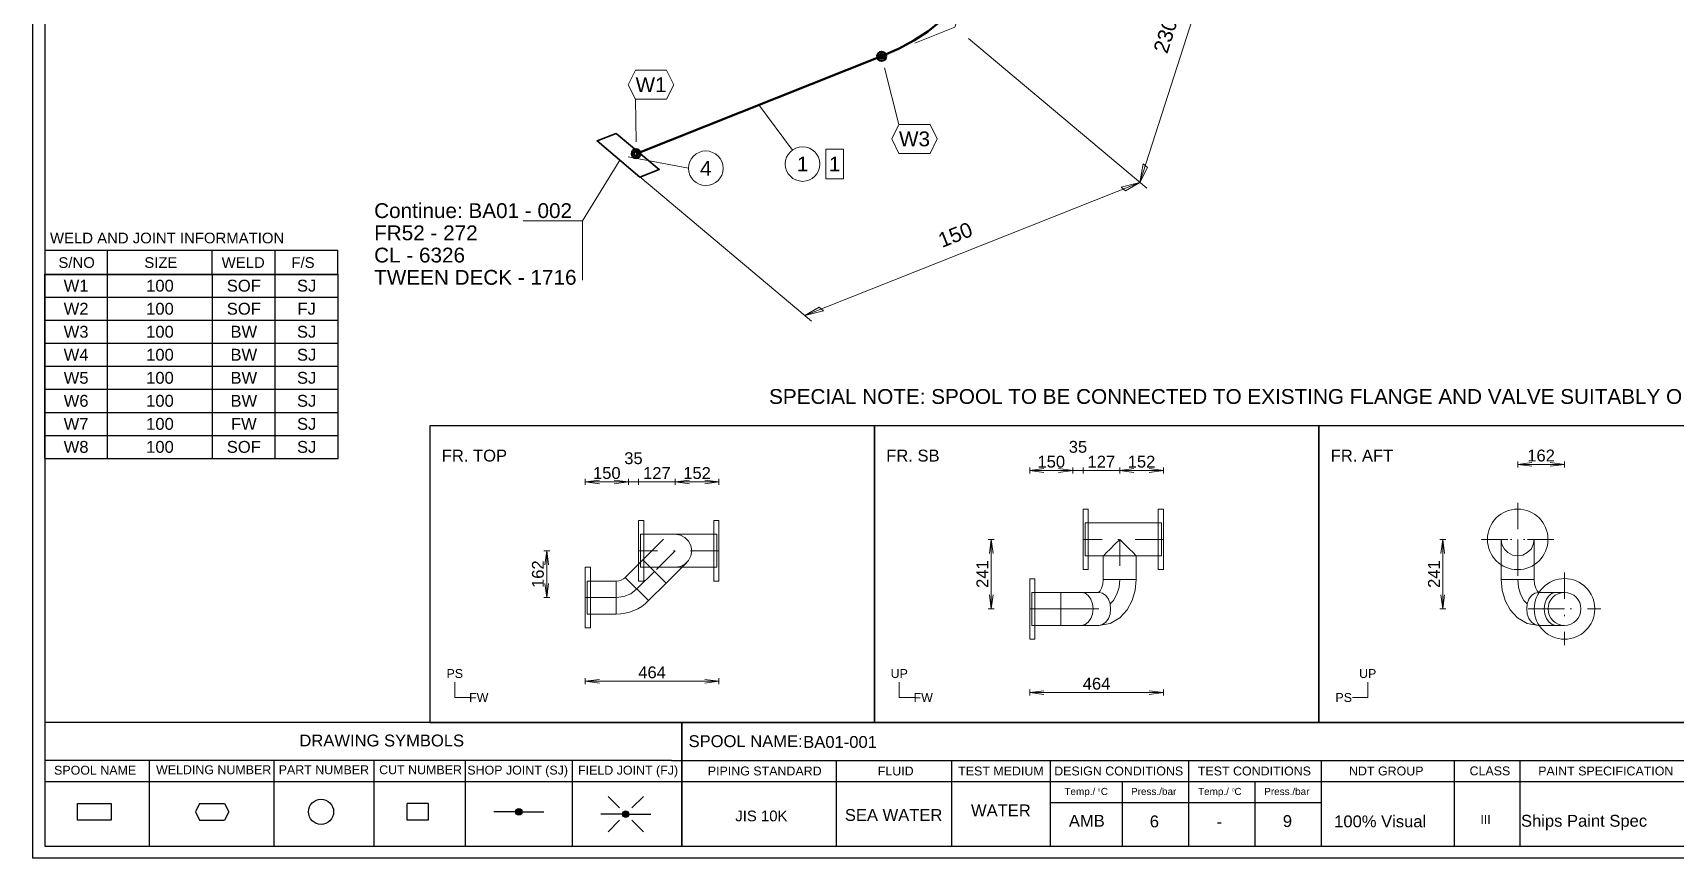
# Model space of a CAD drawing. Header units: millimetres. Extents: x 0 to 420, y 0 to 297.
# Drawn here: x 0 to 277.1, y 0 to 139.2 of the extents above; entities that cross this region are included whole.
import ezdxf
from ezdxf.enums import TextEntityAlignment as Align

# ---------------------------------------------------------------- set-up
doc = ezdxf.new("R2010")
doc.units = ezdxf.units.MM
doc.linetypes.add('DOTTED_DASHED5', pattern=[9.99999, 4.44444, -2.666664, 0.222222, -2.666664])
doc.linetypes.add('DOTTED_DASHED6', pattern=[10.0002, 4.444533, -2.66672, 0.222227, -2.66672])
for name, color, linetype in [('FramesFromTables', 40, 'Continuous'), ('I_Coordinates', 11, 'Continuous'), ('I_CutNumbers', 10, 'Continuous'), ('I_Dimensions', 4, 'Continuous'), ('I_OtherComponents', 2, 'Continuous'), ('I_PartNumbers', 9, 'Continuous'), ('I_Pipes', 1, 'Continuous'), ('I_Tags', 8, 'Continuous'), ('SymbolsOnDrawingSheet', 1, 'Continuous'), ('TextFromTables', 2, 'Continuous'), ('TextFromTextBoxes', 2, 'Continuous')]:
    doc.layers.add(name, color=color, linetype=linetype)
doc.styles.add('Cadmatic Default Text', font='arial.ttf')

# ---------------------------------------------------------------- blocks, each defined once
blk = doc.blocks.new('SEDS_SPOOL_FORMAT_Gol_9')
at = {"layer": 'SymbolsOnDrawingSheet', "linetype": 'ByBlock', "lineweight": -3, "flags": 128}
for points in [[(0, 297), (420, 297), (420, 0), (0, 0), (0, 297)], [(2, 295.01), (2, 2)], [(2, 102.57), (51.49, 102.57)], [(12.6, 98.45), (12.6, 102.57)], [(30.28, 98.45), (30.28, 102.57)], [(40.88, 98.45), (40.88, 102.57)], [(51.49, 98.45), (51.49, 102.57)], [(2, 98.5), (51.5, 98.5)], [(2, 98.5), (51.5, 98.5)], [(51.49, 98.47), (2, 98.47)], [(2, 98.45), (51.49, 98.45)], [(2, 22.93), (107.74, 22.93)], [(107.74, 22.93), (292.02, 22.93)], [(109.52, 22.93), (109.52, 2)], [(109.52, 2), (109.52, 22.93)], [(107.74, 16.45), (2, 16.45)], [(19.62, 16.45), (19.62, 2)], [(40.69, 16.45), (40.69, 2)], [(57.56, 16.45), (57.56, 2)], [(72.95, 16.45), (72.95, 2)], [(91.02, 16.45), (91.02, 2)], [(107.74, 16.45), (292.02, 16.45)], [(135.58, 16.45), (135.58, 2)], [(155.03, 16.45), (155.03, 2)], [(171.67, 16.45), (171.67, 2)], [(195.02, 16.45), (195.02, 2)], [(217.4, 16.45), (217.4, 2)], [(239.85, 16.45), (239.85, 2)], [(250.91, 16.34), (250.91, 2)], [(2, 12.91), (292.02, 12.91)], [(183.82, 12.91), (183.82, 2)], [(206.21, 12.91), (206.21, 2)], [(13.2, 6.41), (7.55, 6.41), (7.55, 9.23), (13.2, 9.23)], [(13.2, 9.23), (13.2, 6.41)], [(28.12, 9.23), (27.42, 7.82)], [(28.12, 9.23), (32.36, 9.23)], [(32.36, 9.23), (33.07, 7.82)], [(66.68, 9.23), (66.68, 6.41), (63.15, 6.41), (63.15, 9.23)], [(66.68, 9.23), (63.15, 9.23)], [(81.49, 7.78), (82.04, 8.32)], [(81.51, 7.9), (81.93, 8.32)], [(81.52, 7.7), (82.14, 8.32)], [(99, 8.47), (97.06, 10.41)], [(101.09, 8.47), (103.03, 10.41)], [(171.67, 9.37), (217.4, 9.37)], [(171.67, 9.37), (217.4, 9.37)], [(27.42, 7.82), (28.12, 6.41)], [(28.12, 6.41), (32.36, 6.41)], [(33.07, 7.82), (32.36, 6.41)], [(81.48, 7.82), (77.79, 7.82)], [(81.55, 7.62), (82.22, 8.29)], [(81.56, 8.06), (81.76, 8.26)], [(81.57, 7.54), (82.28, 8.25)], [(81.62, 7.48), (82.34, 8.2)], [(81.68, 7.44), (82.4, 8.16)], [(81.74, 7.39), (82.45, 8.1)], [(81.8, 7.35), (82.48, 8.02)], [(81.88, 7.32), (82.5, 7.94)], [(81.98, 7.32), (82.53, 7.86)], [(82.09, 7.32), (82.52, 7.75)], [(82.24, 7.36), (82.47, 7.59)], [(82.54, 7.82), (86.24, 7.82)], [(99.51, 7.42), (95.82, 7.42)], [(99, 6.38), (97.06, 4.44)], [(99.53, 7.47), (99.99, 7.93)], [(99.53, 7.37), (100.1, 7.93)], [(99.56, 7.29), (100.2, 7.93)], [(99.58, 7.62), (99.88, 7.93)], [(99.58, 7.21), (100.27, 7.89)], [(99.61, 7.13), (100.33, 7.84)], [(99.67, 7.08), (100.39, 7.8)], [(99.73, 7.03), (100.45, 7.75)], [(99.79, 6.99), (100.49, 7.69)], [(99.85, 6.94), (100.52, 7.61)], [(99.94, 6.92), (100.54, 7.53)], [(100.04, 6.92), (100.57, 7.45)], [(100.15, 6.92), (100.54, 7.31)], [(100.38, 7.04), (100.49, 7.15)], [(100.57, 7.42), (104.27, 7.42)], [(101.09, 6.38), (103.03, 4.44)], [(2, 2), (418.01, 2)]]:
    blk.add_lwpolyline(points, dxfattribs=at)
at = {"layer": 'SymbolsOnDrawingSheet', "linetype": 'ByBlock', "lineweight": -3}
for centre, radius in [((48.63, 7.82), 2.12), ((82.01, 7.82), 0.53), ((100.04, 7.42), 0.53)]:
    blk.add_circle(centre, radius, dxfattribs=at)
at = {"layer": 'SymbolsOnDrawingSheet', "linetype": 'ByBlock', "lineweight": -3, "style": 'Cadmatic Default Text'}
for s, p in [('WELD AND JOINT INFORMATION', (2.89, 105.5)), ('S/NO', (4.31, 101.36)), ('SIZE', (18.81, 101.36)), ('WELD', (31.86, 101.36)), ('F/S', (43.63, 101.36))]:
    blk.add_text(s, height=1.8, dxfattribs=at).set_placement(p, align=Align.TOP_LEFT)
for s, height, p in [('DRAWING SYMBOLS', 2, (44.98, 18.84)), ('Temp./  C   ', 1.2, (174.06, 10.65)), ('0', 0.53, (179.71, 11.25)), ('Press./bar', 1.2, (185.31, 10.65)), ('Temp./  C   ', 1.2, (196.61, 10.65)), ('0', 0.53, (202.37, 11.25)), ('Press./bar', 1.2, (207.78, 10.65))]:
    blk.add_text(s, height=height, dxfattribs=at).set_placement(p)
for s, height, p in [('SPOOL NAME:', 2, (110.65, 19.73)), ('SPOOL NAME', 1.5, (3.58, 14.83)), ('WELDING NUMBER', 1.5, (20.79, 14.91)), ('PART NUMBER', 1.5, (41.48, 14.91)), ('CUT NUMBER', 1.5, (58.44, 14.91)), ('SHOP JOINT (SJ)', 1.5, (73.31, 14.85)), ('FIELD JOINT (FJ)', 1.5, (92, 14.83)), ('PIPING STANDARD', 1.5, (113.89, 14.7)), ('FLUID', 1.5, (142.57, 14.7)), ('TEST MEDIUM', 1.5, (156.14, 14.7)), ('DESIGN CONDITIONS', 1.5, (172.34, 14.7)), ('TEST CONDITIONS', 1.5, (196.58, 14.7)), ('NDT GROUP', 1.5, (222.09, 14.7)), ('CLASS', 1.5, (242.43, 14.72)), ('PAINT SPECIFICATION', 1.5, (254.01, 14.7)), ('JIS 10K', 1.8, (118.53, 7.12)), ('III', 1.5, (244.26, 6.51))]:
    blk.add_text(s, height=height, dxfattribs=at).set_placement(p, align=Align.MIDDLE_LEFT)
blk = doc.blocks.new('BA01728717152_PRT_54_3')
at = {"layer": 'I_Pipes', "linetype": 'ByBlock', "lineweight": 0}
for q in [(105.1, 121.55), (96.8, 114.17)]:
    blk.add_line((103.6, 116.87), q, dxfattribs=at)
at = {"layer": 'I_Pipes', "linetype": 'ByBlock', "lineweight": 50, "flags": 128}
blk.add_lwpolyline([(106.33, 125.38), (105.51, 123.39), (104.36, 121.45), (102.88, 119.58), (101.09, 117.81), (99.01, 116.14), (96.66, 114.6), (94.06, 113.21), (91.23, 111.96)], dxfattribs=at)
at = {"layer": 'I_Pipes', "linetype": 'ByBlock', "lineweight": 50}
for centre, radius in [((106.33, 125.38), 0.75), ((106.33, 125.38), 0.375), ((91.23, 111.96), 0.75), ((91.23, 111.96), 0.375)]:
    blk.add_circle(centre, radius, dxfattribs=at)
blk = doc.blocks.new('BA01728717152_PRT_55_3')
at = {"layer": 'I_Pipes', "linetype": 'ByBlock', "lineweight": 50}
blk.add_line((91.23, 111.96), (49.8, 95.52), dxfattribs=at)
blk = doc.blocks.new('BA01728717152_PRT_56_3')
at = {"layer": 'I_OtherComponents', "linetype": 'ByBlock', "lineweight": 35, "flags": 128}
blk.add_lwpolyline([(46.44, 98.95), (43.2, 97.67), (50.45, 91.58), (53.69, 92.86), (46.44, 98.95)], dxfattribs=at)
at = {"layer": 'I_OtherComponents', "linetype": 'ByBlock', "lineweight": 50}
for radius in [0.75, 0.375]:
    blk.add_circle((49.8, 95.52), radius, dxfattribs=at)
blk = doc.blocks.new('BA01728717152_DIM_1_3')
at = {"layer": 'I_Dimensions', "linetype": 'ByBlock', "lineweight": 0}
for p, q in [((150.29, 134.38), (120.24, 159.62)), ((134.8, 90.66), (149.14, 135.34)), ((105.89, 114.94), (135.95, 89.69))]:
    blk.add_line(p, q, dxfattribs=at)
at = {"layer": 'I_Dimensions', "linetype": 'ByBlock', "lineweight": 0, "flags": 128}
for points in [[(149.14, 135.34), (148.61, 132.16), (147.84, 132.81), (149.14, 135.34)], [(134.8, 90.66), (136.1, 93.19), (135.33, 93.84), (134.8, 90.66)]]:
    blk.add_lwpolyline(points, dxfattribs=at)
at = {"layer": 'I_Dimensions', "linetype": 'ByBlock', "lineweight": 0, "style": 'Cadmatic Default Text'}
blk.add_text('230', height=2.5, rotation=72.2032, dxfattribs=at).set_placement((139.1, 115.41), align=Align.MIDDLE_CENTER)
blk = doc.blocks.new('BA01728717152_DIM_3_3')
at = {"layer": 'I_Dimensions', "linetype": 'ByBlock', "lineweight": 0}
for p, q in [((135.95, 89.69), (105.89, 114.94)), ((49.35, 92.5), (79.4, 67.26)), ((78.26, 68.22), (134.8, 90.66))]:
    blk.add_line(p, q, dxfattribs=at)
at = {"layer": 'I_Dimensions', "linetype": 'ByBlock', "lineweight": 0, "flags": 128}
for points in [[(134.8, 90.66), (132.39, 89.23), (131.63, 89.87), (134.8, 90.66)], [(78.26, 68.22), (81.43, 69.01), (80.66, 69.65), (78.26, 68.22)]]:
    blk.add_lwpolyline(points, dxfattribs=at)
at = {"layer": 'I_Dimensions', "linetype": 'ByBlock', "lineweight": 0, "style": 'Cadmatic Default Text'}
blk.add_text('150', height=2.5, rotation=21.6433, dxfattribs=at).set_placement((103.65, 81.85), align=Align.MIDDLE_CENTER)
blk = doc.blocks.new('BA01728717152_CRD_2_3')
at = {"layer": 'I_Coordinates', "linetype": 'ByBlock', "lineweight": 0}
blk.add_line((40.75, 84.17), (47.05, 94.43), dxfattribs=at)
at = {"layer": 'I_Coordinates', "linetype": 'ByBlock', "lineweight": 0, "flags": 128}
blk.add_lwpolyline([(40.75, 74.17), (40.75, 84.17), (30.75, 84.17)], dxfattribs=at)
at = {"layer": 'I_Coordinates', "linetype": 'ByBlock', "lineweight": 0, "style": 'Cadmatic Default Text'}
for s, p in [('Continue: BA01 - 002', (5.59, 87.17)), ('FR52 - 272', (5.59, 83.42)), ('CL - 6326', (5.59, 79.67)), ('TWEEN DECK - 1716', (5.59, 75.92))]:
    blk.add_text(s, height=2.5, dxfattribs=at).set_placement(p, align=Align.TOP_LEFT)
blk = doc.blocks.new('BA01728717152_PTN_8_3')
at = {"layer": 'I_PartNumbers', "linetype": 'ByBlock', "lineweight": 0}
blk.add_line((76.18, 96.14), (70.52, 103.74), dxfattribs=at)
blk.add_circle((77.89, 93.78), 2.92, dxfattribs=at)
at = {"layer": 'I_PartNumbers', "linetype": 'ByBlock', "lineweight": 0, "style": 'Cadmatic Default Text'}
blk.add_text('1', height=2.5, dxfattribs=at).set_placement((77.89, 93.78), align=Align.MIDDLE_CENTER)
blk = doc.blocks.new('BA01728717152_PTN_9_3')
at = {"layer": 'I_PartNumbers', "linetype": 'ByBlock', "lineweight": 0}
blk.add_line((58.64, 93.06), (48.43, 94.98), dxfattribs=at)
blk.add_circle((61.55, 93.06), 2.92, dxfattribs=at)
at = {"layer": 'I_PartNumbers', "linetype": 'ByBlock', "lineweight": 0, "style": 'Cadmatic Default Text'}
blk.add_text('4', height=2.5, dxfattribs=at).set_placement((61.55, 93.06), align=Align.MIDDLE_CENTER)
blk = doc.blocks.new('BA01728717152_CUT_14_3')
at = {"layer": 'I_CutNumbers', "linetype": 'ByBlock', "lineweight": 0, "flags": 128}
blk.add_lwpolyline([(84.77, 91.3), (84.77, 96.26), (81.83, 96.26), (81.83, 91.3), (84.77, 91.3)], dxfattribs=at)
at = {"layer": 'I_CutNumbers', "linetype": 'ByBlock', "lineweight": 0, "style": 'Cadmatic Default Text'}
blk.add_text('1', height=2.5, dxfattribs=at).set_placement((83.3, 93.78), align=Align.MIDDLE_CENTER)
blk = doc.blocks.new('Pi_Weld_3')
at = {"layer": 'I_Tags', "linetype": 'ByBlock', "lineweight": 0, "flags": 128}
for points in [[(-2.62, 2.45), (-5.04, 12)], [(-2.62, 2.45), (-3.84, 0)], [(-3.84, 0), (-2.62, -2.45)], [(2.62, 2.45), (-2.62, 2.45)], [(3.84, 0), (2.62, 2.45)], [(2.62, -2.45), (3.84, 0)], [(-2.62, -2.45), (2.62, -2.45)]]:
    blk.add_lwpolyline(points, dxfattribs=at)
at = {"layer": 'I_Tags', "linetype": 'ByBlock', "lineweight": 0, "style": 'Cadmatic Default Text'}
blk.add_text('W3', height=2.5, dxfattribs=at).set_placement((0, 0), align=Align.MIDDLE_CENTER)
blk = doc.blocks.new('Pi_Weld_8')
at = {"layer": 'I_Tags', "linetype": 'ByBlock', "lineweight": 0, "flags": 128}
for points in [[(-2.62, 2.45), (-3.84, 0)], [(-3.84, 0), (-2.62, -2.45)], [(2.62, 2.45), (-2.62, 2.45)], [(3.84, 0), (2.62, 2.45)], [(2.62, -2.45), (3.84, 0)], [(-2.62, -2.45), (2.62, -2.45)], [(-2.62, -2.45), (-2.54, -9.64)]]:
    blk.add_lwpolyline(points, dxfattribs=at)
at = {"layer": 'I_Tags', "linetype": 'ByBlock', "lineweight": 0, "style": 'Cadmatic Default Text'}
blk.add_text('W1', height=2.5, dxfattribs=at).set_placement((0, 0), align=Align.MIDDLE_CENTER)

msp = doc.modelspace()

# ---------------------------------------------------------------- linework, layer by layer
at = {"linetype": 'ByBlock', "lineweight": 25, "flags": 128}
for points in [[(67, 22.9), (142, 22.9), (142, 72.9), (67, 72.9), (67, 22.9)], [(142, 22.9), (217, 22.9), (217, 72.9), (142, 72.9), (142, 22.9)], [(217, 22.9), (292, 22.9), (292, 72.9), (217, 72.9), (217, 22.9)]]:
    msp.add_lwpolyline(points, dxfattribs=at)
at = {"linetype": 'ByBlock', "lineweight": 18, "flags": 128}
for points in [[(177.21, 58.88), (178.08, 58.88), (178.08, 48.67), (177.21, 48.67), (177.21, 58.88)], [(190.77, 48.67), (189.89, 48.67), (189.89, 58.88), (190.77, 58.88), (190.77, 48.67)], [(102.21, 56.96), (103.08, 56.96), (103.08, 46.74), (102.21, 46.74), (102.21, 56.96)], [(115.77, 46.74), (114.89, 46.74), (114.89, 56.96), (115.77, 56.96), (115.77, 46.74)], [(190.43, 50.99), (177.55, 50.99), (177.55, 56.56), (190.43, 56.56), (190.43, 50.99)], [(115.43, 49.07), (102.55, 49.07), (102.55, 54.63), (115.43, 54.63), (115.43, 49.07)], [(104.68, 52.07), (105.41, 52.8)], [(105.41, 52.8), (105.96, 53.35)], [(105.96, 53.35), (106.31, 53.7)], [(106.31, 53.7), (106.43, 53.82)], [(108.4, 54.63), (109.26, 54.5), (108.4, 54.63)], [(109.26, 54.5), (110.03, 54.1), (109.26, 54.5)], [(110.03, 54.1), (110.65, 53.49), (110.03, 54.1)], [(110.65, 53.49), (111.04, 52.71), (110.65, 53.49)], [(111.04, 52.71), (111.18, 51.85), (111.04, 52.71)], [(182.54, 52.92), (181.76, 52.14)], [(183.4, 53.77), (182.54, 52.92)], [(184.26, 52.92), (183.4, 53.77)], [(185.03, 52.14), (184.26, 52.92)], [(247.9, 52.92), (247.77, 53.77), (247.77, 46.98), (247.9, 46.98)], [(248.3, 52.14), (247.9, 52.92)], [(253.19, 52.92), (252.8, 52.14)], [(253.19, 52.92), (253.33, 53.77)], [(253.19, 46.98), (253.33, 46.98), (253.33, 53.77)], [(253.33, 53.77), (253.19, 52.92)], [(106.87, 46.39), (103.91, 43.43), (99.97, 47.36), (102.93, 50.32), (106.87, 46.39)], [(102.93, 50.32), (103.84, 51.23)], [(103.84, 51.23), (104.68, 52.07)], [(110.65, 50.22), (110.03, 49.6), (110.65, 50.22)], [(110.36, 49.89), (110.24, 49.77)], [(111.04, 50.99), (110.65, 50.22), (111.04, 50.99)], [(111.18, 51.85), (111.04, 50.99), (111.18, 51.85)], [(180.75, 51.13), (180.62, 50.99), (180.62, 46.98), (180.75, 46.98)], [(181.15, 51.53), (180.75, 51.13)], [(181.76, 52.14), (181.15, 51.53)], [(185.65, 51.53), (185.03, 52.14)], [(186.04, 51.13), (185.65, 51.53)], [(186.18, 50.99), (186.04, 51.13)], [(186.04, 46.98), (186.18, 46.98), (186.18, 50.99)], [(248.3, 52.14), (248.91, 51.53)], [(248.91, 51.53), (248.3, 52.14)], [(249.69, 51.13), (248.91, 51.53)], [(250.55, 50.99), (249.69, 51.13)], [(250.55, 50.99), (251.41, 51.13), (252.18, 51.53)], [(251.41, 51.13), (250.55, 50.99)], [(252.18, 51.53), (251.41, 51.13)], [(252.8, 52.14), (252.18, 51.53)], [(93.22, 49.06), (94.09, 49.06), (94.09, 38.84), (93.22, 38.84), (93.22, 49.06)], [(99.97, 47.36), (103.91, 43.43)], [(107.77, 47.3), (106.87, 46.39)], [(108.61, 48.14), (107.77, 47.3)], [(109.26, 49.21), (108.4, 49.07), (109.26, 49.21)], [(109.34, 48.86), (108.61, 48.14)], [(110.03, 49.6), (109.26, 49.21), (110.03, 49.6)], [(109.89, 49.42), (109.34, 48.86)], [(110.24, 49.77), (109.89, 49.42)], [(168.22, 47.14), (169.09, 47.14), (169.09, 36.93), (168.22, 36.93), (168.22, 47.14)], [(98.45, 41.17), (93.56, 41.17), (93.56, 46.73), (98.45, 46.73), (98.45, 41.17)], [(98.45, 41.17), (98.45, 46.73)], [(173.45, 39.26), (168.56, 39.26), (168.56, 44.82), (173.45, 44.82), (173.45, 39.26)], [(174.73, 44.82), (173.45, 44.82)], [(173.45, 44.82), (173.45, 44.68), (173.45, 44.29), (173.45, 43.67), (173.45, 42.9), (173.45, 42.04), (173.45, 41.18), (173.45, 40.4), (173.45, 39.79), (173.45, 39.39), (173.45, 39.26)], [(175.92, 44.82), (174.73, 44.82)], [(176.94, 44.82), (175.92, 44.82)], [(176.94, 44.82), (179.9, 44.82)], [(176.94, 44.82), (177.55, 44.68), (178.1, 44.29), (178.53, 43.67), (178.81, 42.9), (178.91, 42.04), (178.81, 41.18), (178.53, 40.4), (178.1, 39.79), (177.55, 39.39), (176.94, 39.26)], [(179.82, 44.8), (179.89, 44.85)], [(179.9, 44.82), (179.82, 44.8)], [(179.89, 44.85), (180.1, 45.09)], [(179.9, 39.26), (180.51, 39.39), (181.06, 39.79), (181.49, 40.4), (181.77, 41.18), (181.87, 42.04), (181.77, 42.9), (181.49, 43.67), (181.06, 44.29), (180.51, 44.68), (179.9, 44.82)], [(180.1, 45.09), (180.35, 45.56)], [(180.35, 45.56), (180.54, 46.22)], [(180.54, 46.22), (180.62, 46.98)], [(180.75, 46.98), (181.15, 46.98)], [(181.15, 46.98), (181.76, 46.98)], [(181.76, 46.98), (182.54, 46.98)], [(182.54, 46.98), (183.4, 46.98)], [(183.4, 46.98), (184.26, 46.98)], [(184.26, 46.98), (185.03, 46.98)], [(185.03, 46.98), (185.65, 46.98)], [(186.01, 45.18), (185.5, 43.46)], [(185.65, 46.98), (186.04, 46.98)], [(186.18, 46.98), (186.01, 45.18)], [(247.93, 45.18), (247.77, 46.98)], [(247.9, 46.98), (248.3, 46.98)], [(248.44, 43.46), (247.93, 45.18)], [(248.3, 46.98), (248.91, 46.98)], [(248.91, 46.98), (249.69, 46.98)], [(249.69, 46.98), (250.55, 46.98)], [(250.55, 46.98), (251.41, 46.98)], [(251.41, 46.98), (252.18, 46.98)], [(254.04, 44.82), (253.43, 44.68), (252.89, 44.29), (252.45, 43.67), (252.17, 42.9), (252.08, 42.04), (252.17, 41.18), (252.45, 40.4), (252.89, 39.79), (253.43, 39.39), (254.04, 39.26)], [(252.18, 46.98), (252.8, 46.98)], [(252.8, 46.98), (253.19, 46.98)], [(253.33, 46.98), (253.4, 46.22)], [(253.4, 46.22), (253.59, 45.56)], [(253.59, 45.56), (253.84, 45.09)], [(253.84, 45.09), (254.05, 44.85)], [(254.04, 44.82), (257, 44.82)], [(254.12, 44.8), (254.04, 44.82)], [(254.05, 44.85), (254.12, 44.8)], [(257, 39.26), (256.39, 39.39), (255.85, 39.79), (255.41, 40.4), (255.13, 41.18), (255.04, 42.04), (255.13, 42.9), (255.41, 43.67), (255.85, 44.29), (256.39, 44.68), (257, 44.82)], [(257, 44.82), (257.79, 44.82)], [(257.79, 44.82), (258.28, 44.82)], [(258.28, 44.82), (258.45, 44.82)], [(184.64, 41.88), (183.41, 40.54)], [(185.5, 43.46), (184.64, 41.88)], [(249.3, 41.88), (248.44, 43.46)], [(250.54, 40.54), (249.3, 41.88)], [(173.45, 39.26), (174.73, 39.26)], [(174.73, 39.26), (175.92, 39.26)], [(175.92, 39.26), (176.94, 39.26)], [(179.9, 39.26), (176.94, 39.26)], [(181.79, 39.6), (179.9, 39.26)], [(183.41, 40.54), (181.79, 39.6)], [(252.15, 39.6), (250.54, 40.54)], [(254.04, 39.26), (252.15, 39.6)], [(257, 39.26), (254.04, 39.26)], [(257.79, 39.26), (257, 39.26)], [(258.28, 39.26), (257.79, 39.26)], [(258.45, 39.26), (258.28, 39.26)], [(71.2, 27.1), (71.2, 29.67)], [(146.2, 27.1), (146.2, 29.67)], [(225.24, 27.1), (225.24, 29.67)], [(71.2, 27.1), (73.78, 27.1)], [(146.2, 27.1), (148.77, 27.1)], [(225.24, 27.1), (222.66, 27.1)]]:
    msp.add_lwpolyline(points, dxfattribs=at)
at = {"linetype": 'DOTTED_DASHED5', "lineweight": 13, "flags": 128}
for points in [[(250.55, 59.91), (250.55, 47.64)], [(250.55, 59.91), (250.55, 47.64)], [(190.43, 53.77), (177.55, 53.77)], [(183.4, 53.77), (183.4, 46.98)], [(190.77, 53.77), (189.89, 53.77)], [(244.42, 53.77), (256.68, 53.77)], [(256.68, 53.77), (244.42, 53.77)], [(250.55, 53.77), (250.55, 46.98)], [(102.21, 51.85), (103.08, 51.85)], [(115.43, 51.85), (102.55, 51.85)], [(108.4, 51.85), (104.9, 48.36)], [(115.77, 51.85), (114.89, 51.85)], [(104.9, 48.36), (101.94, 45.4)], [(258.45, 48.17), (258.45, 35.91)], [(101.94, 45.4), (100.92, 44.61), (99.73, 44.12), (98.45, 43.95)], [(183.4, 46.98), (183.28, 45.7), (182.93, 44.51), (182.37, 43.48), (181.65, 42.7), (180.81, 42.2), (179.9, 42.04)], [(250.55, 46.98), (250.67, 45.7), (251.02, 44.51), (251.57, 43.48), (252.29, 42.7), (253.14, 42.2), (254.04, 42.04)], [(93.22, 43.95), (94.09, 43.95)], [(98.45, 43.95), (93.56, 43.95)], [(168.22, 42.04), (169.09, 42.04)], [(173.45, 42.04), (168.56, 42.04)], [(175.49, 42.04), (173.45, 42.04)], [(175.49, 42.04), (176.94, 42.04)], [(176.94, 42.04), (179.9, 42.04)], [(252.32, 42.04), (264.58, 42.04)], [(257, 42.04), (254.04, 42.04)]]:
    msp.add_lwpolyline(points, dxfattribs=at)
at = {"linetype": 'DOTTED_DASHED6', "lineweight": 13, "flags": 128}
for points in [[(177.21, 53.77), (178.08, 53.77)], [(258.45, 42.04), (257, 42.04)]]:
    msp.add_lwpolyline(points, dxfattribs=at)
at = {"layer": 'FramesFromTables', "linetype": 'ByBlock', "lineweight": -3}
for p, q in [((2, 98.5), (51.5, 98.5)), ((2, 67.43), (2, 98.5)), ((2, 67.43), (2, 98.5)), ((12.6, 67.43), (12.6, 98.5)), ((12.6, 67.43), (12.6, 98.5)), ((30.3, 67.43), (30.3, 98.5)), ((30.3, 67.43), (30.3, 98.5)), ((40.9, 67.43), (40.9, 98.5)), ((40.9, 67.43), (40.9, 98.5)), ((51.5, 67.43), (51.5, 98.5)), ((2, 94.62), (51.5, 94.62)), ((2, 90.73), (51.5, 90.73)), ((2, 86.85), (51.5, 86.85)), ((2, 82.96), (51.5, 82.96)), ((2, 79.08), (51.5, 79.08)), ((2, 75.19), (51.5, 75.19)), ((2, 71.31), (51.5, 71.31))]:
    msp.add_line(p, q, dxfattribs=at)
at = {"layer": 'FramesFromTables', "linetype": 'ByBlock', "lineweight": -3, "flags": 128}
msp.add_lwpolyline([(2, 67.43), (51.5, 67.43), (51.5, 98.5)], dxfattribs=at)
at = {"layer": 'SymbolsOnDrawingSheet', "linetype": 'ByBlock', "lineweight": 13, "flags": 128}
for points in [[(250.55, 65.91), (250.55, 66.91)], [(250.55, 66.41), (252.95, 66.09), (250.55, 66.41), (252.95, 66.72), (250.55, 66.41)], [(258.45, 66.41), (256.05, 66.72), (258.45, 66.41), (256.05, 66.09), (258.45, 66.41)], [(258.45, 65.91), (258.45, 66.91)], [(93.22, 62.96), (93.22, 63.96)], [(93.22, 63.46), (95.62, 63.15), (93.22, 63.46), (95.62, 63.78), (93.22, 63.46)], [(100.49, 63.46), (98.09, 63.78), (100.49, 63.46), (98.09, 63.15), (100.49, 63.46)], [(100.49, 62.96), (100.49, 63.96)], [(102.21, 62.96), (102.21, 63.96)], [(108.4, 62.96), (108.4, 63.96)], [(108.4, 63.46), (110.8, 63.15), (108.4, 63.46), (110.8, 63.78), (108.4, 63.46)], [(115.77, 63.46), (113.37, 63.78), (115.77, 63.46), (113.37, 63.15), (115.77, 63.46)], [(115.77, 62.96), (115.77, 63.96)], [(168.22, 64.88), (168.22, 65.88)], [(168.22, 65.38), (170.62, 65.07), (168.22, 65.38), (170.62, 65.7), (168.22, 65.38)], [(168.22, 65.38), (175.49, 65.38)], [(175.49, 65.38), (173.09, 65.7), (175.49, 65.38), (173.09, 65.07), (175.49, 65.38)], [(175.49, 64.88), (175.49, 65.88)], [(175.49, 65.38), (177.21, 65.38)], [(177.21, 64.88), (177.21, 65.88)], [(177.21, 65.38), (183.4, 65.38)], [(183.4, 64.88), (183.4, 65.88)], [(183.4, 65.38), (185.8, 65.07), (183.4, 65.38), (185.8, 65.7), (183.4, 65.38)], [(183.4, 65.38), (190.77, 65.38)], [(190.77, 65.38), (188.37, 65.7), (190.77, 65.38), (188.37, 65.07), (190.77, 65.38)], [(190.77, 64.88), (190.77, 65.88)], [(250.55, 66.41), (258.45, 66.41)], [(93.22, 63.46), (100.49, 63.46)], [(100.49, 63.46), (102.21, 63.46)], [(102.21, 63.46), (108.4, 63.46)], [(108.4, 63.46), (115.77, 63.46)], [(162.22, 53.77), (161.22, 53.77)], [(161.72, 53.77), (161.4, 51.37), (161.72, 53.77), (162.03, 51.37), (161.72, 53.77)], [(161.72, 42.04), (161.72, 53.77)], [(238.42, 53.77), (237.42, 53.77)], [(237.92, 53.77), (237.6, 51.37), (237.92, 53.77), (238.23, 51.37), (237.92, 53.77)], [(237.92, 42.04), (237.92, 53.77)], [(87.22, 51.85), (86.22, 51.85)], [(86.72, 51.85), (86.4, 49.45), (86.72, 51.85), (87.03, 49.45), (86.72, 51.85)], [(86.72, 43.95), (86.72, 51.85)], [(86.72, 43.95), (87.03, 46.35), (86.72, 43.95), (86.4, 46.35), (86.72, 43.95)], [(161.72, 42.04), (162.03, 44.44), (161.72, 42.04), (161.4, 44.44), (161.72, 42.04)], [(237.92, 42.04), (238.23, 44.44), (237.92, 42.04), (237.6, 44.44), (237.92, 42.04)], [(87.22, 43.95), (86.22, 43.95)], [(162.22, 42.04), (161.22, 42.04)], [(238.42, 42.04), (237.42, 42.04)], [(93.22, 30.34), (93.22, 29.34)], [(93.22, 29.84), (95.62, 29.52), (93.22, 29.84), (95.62, 30.16), (93.22, 29.84)], [(93.22, 29.84), (115.77, 29.84)], [(115.77, 29.84), (113.37, 30.16), (115.77, 29.84), (113.37, 29.52), (115.77, 29.84)], [(115.77, 30.34), (115.77, 29.34)], [(168.22, 28.43), (168.22, 27.43)], [(168.22, 27.93), (170.62, 27.61), (168.22, 27.93), (170.62, 28.24), (168.22, 27.93)], [(168.22, 27.93), (190.77, 27.93)], [(190.77, 27.93), (188.37, 28.24), (190.77, 27.93), (188.37, 27.61), (190.77, 27.93)], [(190.77, 28.43), (190.77, 27.43)]]:
    msp.add_lwpolyline(points, dxfattribs=at)
at = {"layer": 'SymbolsOnDrawingSheet', "linetype": 'ByBlock', "lineweight": 18}
for centre, radius in [((250.55, 53.77), 5.11), ((250.55, 53.77), 5.11), ((258.45, 42.04), 5.11), ((258.45, 42.04), 2.78)]:
    msp.add_circle(centre, radius, dxfattribs=at)
for centre, radius, end in [((98.45, 48.89), 2.16, 314.9999), ((258.45, 42.04), 2.78, 90), ((98.45, 48.89), 7.72, 314.9979)]:
    msp.add_arc(centre, radius, 270, end, dxfattribs=at)

# ---------------------------------------------------------------- block references
at = {"layer": 'I_Coordinates', "lineweight": 0}
msp.add_blockref('BA01728717152_CRD_2_3', (52, 23.3), dxfattribs=at)
at = {"layer": 'I_CutNumbers', "lineweight": 0}
msp.add_blockref('BA01728717152_CUT_14_3', (52, 23.3), dxfattribs=at)
at = {"layer": 'I_Dimensions', "lineweight": 0}
for name in ['BA01728717152_DIM_1_3', 'BA01728717152_DIM_3_3']:
    msp.add_blockref(name, (52, 23.3), dxfattribs=at)
at = {"layer": 'I_OtherComponents', "lineweight": 35}
msp.add_blockref('BA01728717152_PRT_56_3', (52, 23.3), dxfattribs=at)
at = {"layer": 'I_PartNumbers', "lineweight": 0}
for name in ['BA01728717152_PTN_8_3', 'BA01728717152_PTN_9_3']:
    msp.add_blockref(name, (52, 23.3), dxfattribs=at)
at = {"layer": 'I_Pipes', "lineweight": 50}
for name in ['BA01728717152_PRT_54_3', 'BA01728717152_PRT_55_3']:
    msp.add_blockref(name, (52, 23.3), dxfattribs=at)
at = {"layer": 'I_Tags'}
for name, p in [('Pi_Weld_3', (148.77, 121.32)), ('Pi_Weld_8', (104.32, 130.46))]:
    msp.add_blockref(name, p, dxfattribs=at)
at = {"layer": 'SymbolsOnDrawingSheet'}
msp.add_blockref('SEDS_SPOOL_FORMAT_Gol_9', (0, 0), dxfattribs=at)

# ---------------------------------------------------------------- texts
at = {"layer": 'I_Coordinates', "linetype": 'ByBlock', "lineweight": 0, "style": 'Cadmatic Default Text'}
msp.add_text('SPECIAL NOTE: SPOOL TO BE CONNECTED TO EXISTING FLANGE AND VALVE SUITABLY ONSITE.', height=2.5, dxfattribs=at).set_placement((124.23, 79.12), align=Align.TOP_LEFT)
at = {"layer": 'SymbolsOnDrawingSheet', "linetype": 'ByBlock', "lineweight": 13, "style": 'Cadmatic Default Text'}
for s, p in [('35', (176.35, 69.38)), ('35', (101.35, 67.46)), ('150', (171.85, 66.88)), ('127', (180.3, 66.88)), ('152', (187.08, 66.88)), ('162', (254.5, 67.91)), ('150', (96.85, 64.96)), ('127', (105.3, 64.96)), ('152', (112.08, 64.96)), ('464', (104.49, 31.34)), ('464', (179.49, 29.43))]:
    msp.add_text(s, height=2, dxfattribs=at).set_placement(p, align=Align.MIDDLE_CENTER)
at = {"layer": 'SymbolsOnDrawingSheet', "linetype": 'ByBlock', "lineweight": 25, "style": 'Cadmatic Default Text'}
for s, p in [('FR. TOP', (69, 68.9)), ('FR. SB', (144, 68.9)), ('FR. AFT', (219, 68.9))]:
    msp.add_text(s, height=2, dxfattribs=at).set_placement(p, align=Align.TOP_LEFT)
at = {"layer": 'SymbolsOnDrawingSheet', "linetype": 'ByBlock', "lineweight": 13, "style": 'Cadmatic Default Text'}
for s, p in [('162', (85.22, 47.9)), ('241', (160.22, 47.91)), ('241', (236.42, 47.91))]:
    msp.add_text(s, height=2, rotation=90, dxfattribs=at).set_placement(p, align=Align.MIDDLE_CENTER)
at = {"layer": 'SymbolsOnDrawingSheet', "linetype": 'ByBlock', "lineweight": 18, "style": 'Cadmatic Default Text'}
for s, p in [('PS', (71.2, 31.14)), ('UP', (146.2, 31.14)), ('UP', (225.24, 31.14)), ('FW', (75.24, 27.1)), ('FW', (150.24, 27.1)), ('PS', (221.2, 27.1))]:
    msp.add_text(s, height=1.5, dxfattribs=at).set_placement(p, align=Align.MIDDLE_CENTER)
at = {"layer": 'TextFromTables', "linetype": 'ByBlock', "lineweight": 25, "style": 'Cadmatic Default Text'}
for s, p in [('W1', (7.3, 96.56)), ('100', (21.45, 96.56)), ('SOF', (35.6, 96.56)), ('SJ', (46.2, 96.56)), ('W2', (7.3, 92.67)), ('100', (21.45, 92.67)), ('SOF', (35.6, 92.67)), ('FJ', (46.2, 92.67)), ('W3', (7.3, 88.79)), ('100', (21.45, 88.79)), ('BW', (35.6, 88.79)), ('SJ', (46.2, 88.79)), ('100', (21.45, 84.91)), ('SJ', (46.2, 84.91)), ('W4', (7.3, 84.91)), ('BW', (35.6, 84.91)), ('W5', (7.3, 81.02)), ('100', (21.45, 81.02)), ('BW', (35.6, 81.02)), ('SJ', (46.2, 81.02)), ('W6', (7.3, 77.14)), ('100', (21.45, 77.14)), ('BW', (35.6, 77.14)), ('SJ', (46.2, 77.14)), ('W7', (7.3, 73.25)), ('100', (21.45, 73.25)), ('FW', (35.6, 73.25)), ('SJ', (46.2, 73.25)), ('W8', (7.3, 69.37)), ('100', (21.45, 69.37)), ('SOF', (35.6, 69.37)), ('SJ', (46.2, 69.37))]:
    msp.add_text(s, height=2, dxfattribs=at).set_placement(p, align=Align.MIDDLE_CENTER)
at = {"layer": 'TextFromTextBoxes', "linetype": 'ByBlock', "lineweight": -3, "style": 'Cadmatic Default Text'}
msp.add_text('BA01-001', height=2, dxfattribs=at).set_placement((130, 19.6), align=Align.MIDDLE_LEFT)
for s, p in [('WATER', (163.35, 8.05)), ('SEA WATER', (145.25, 7.28)), ('AMB', (177.85, 6.3)), ('6', (189.25, 6.2)), ('-', (200.2, 6.15)), ('9', (211.7, 6.25)), ('100% Visual', (227.35, 6.2)), ('Ships Paint Spec', (261.75, 6.3))]:
    msp.add_text(s, height=2, dxfattribs=at).set_placement(p, align=Align.MIDDLE_CENTER)

doc.saveas('drawing.dxf')
